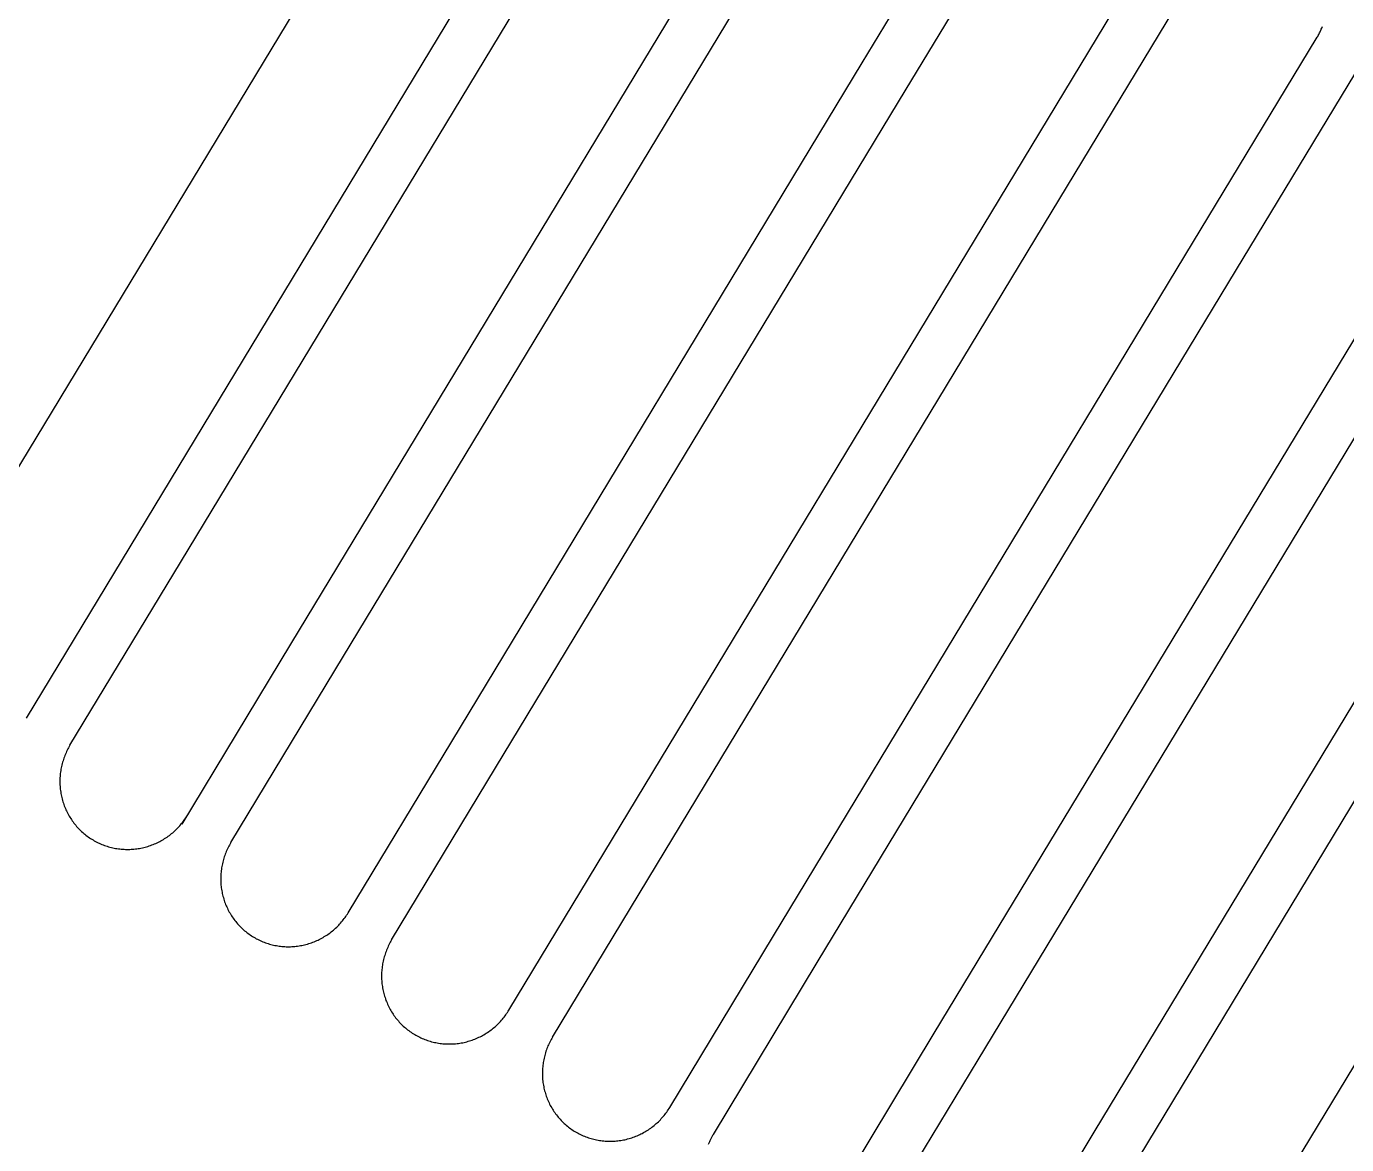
# Model space of a CAD drawing. Header units: metres. Extents: x -81 to 63023, y -186 to 109005.
# Drawn here: x 167.8702 to 168.1791, y -53.5074 to -53.2457 of the extents above; entities that cross this region are included whole.
import ezdxf

# ---------------------------------------------------------------- set-up
doc = ezdxf.new("R2010")
doc.units = ezdxf.units.M
doc.linetypes.add('TRATTEGGIATA2', pattern=[0.375, 0.25, -0.125])
doc.layers.add('LIN010CO', color=2, linetype='Continuous')
doc.layers.add('LIN025CO', color=7, linetype='Continuous')
pattern_1 = [(49.99999999999999, (140.0309396306686, 0), (1.82184668996004, -0.1593908553890309), [0.1905, -2.0955]), (355, (140.0309396306686, 0), (-0.3524342142496934, 1.910568452390351), [0.1524, -1.6764058417]), (100.4514447, (140.1827597006686, -0.013282535), (1.469412470903533, 1.751177519121951), [0.161900088, -1.780902446]), (46.18420000000002, (140.0309396306686, 0.508), (2.710790408921299, -0.4204232793272715), [0.2857499999999999, -3.143249999999999]), (96.63555760999996, (140.2568386306686, 0.472965), (2.37404134051503, 2.474261245977215), [0.2428502314, -2.6713560816]), (351.1841511700001, (140.0309396306686, 0.508), (2.37404134064977, 2.474261245855327), [0.2285996707, -2.5145973192]), (21, (140.2849396306686, 0.381), (1.516143912691325, -1.022651981870876), [0.1905, -2.0955]), (326.0000000000001, (140.2849396306686, 0.381), (0.6180202834764708, 1.841879661223193), [0.1524, -1.6764]), (71.45144499999999, (140.4112849566686, 0.295779001), (2.134164192787162, 0.8192276888590524), [0.161900088, -1.780899376]), (37.50000000000001, (140.0309396306686, 0), (0.03088603250591817, 0.8455503887315311), [0, -1.65608, 0, -1.7018, 0, -1.68275]), (7.499999999999999, (140.0309396306686, 0), (0.6681966251030574, 1.001805748181195), [0, -0.9702799999999999, 0, -1.61798, 0, -0.6413500000000001]), (327.5, (139.4645196306686, 0), (1.355905951668714, -0.05728743992673443), [0, -0.635, 0, -1.9812, 0, -2.6289]), (317.5, (139.2105196306686, 0), (1.48129181386018, 0.2542649103333303), [0, -0.8255, 0, -1.31572, 0, -1.8669])]

# ---------------------------------------------------------------- blocks, each defined once
blk = doc.blocks.new('scavatore2')
for p, q in [((0.8397607896476984, -0.5182038266211748), (1.024369228165597, -0.5126280109398067)), ((0.8407265529967844, -0.550179067067802), (1.025594290811568, -0.5445954194292426)), ((0.7938570226542652, -0.551594689488411), (0.8407265529967844, -0.550179067067802)), ((0.84108871454373, -0.5621698007453233), (1.026048032101244, -0.556583387311548)), ((0.7940961294807494, -0.5635891400743276), (0.84108871454373, -0.5621698007453233)), ((0.8420544778928161, -0.5941450409591198), (1.027243417687714, -0.588551692198962)), ((0.7928526001051068, -0.5956311086192727), (0.8420544778928161, -0.5941450409591198)), ((0.8424166394397616, -0.6061357748694718), (1.027686067391187, -0.6005399948917329)), ((0.795424054376781, -0.6075551139656454), (0.8424166394397616, -0.6061357748694718)), ((0.8433824074454606, -0.6381111650262028), (1.028851181268692, -0.632509364048019)), ((1.028851181268692, -0.632509364048019), (1.089075241237879, -0.6306903883814812)), ((0.7965128771029413, -0.6395267874468118), (0.8433824074454606, -0.6381111650262028)), ((0.8437445689924061, -0.6501018987037241), (1.029282439500093, -0.6444980108644813)), ((1.029282439500093, -0.6444980108644813), (1.089137334842235, -0.6426901852246374)), ((0.7967519839294255, -0.6515212380327284), (0.8437445689924061, -0.6501018987037241)), ((0.8447103323414922, -0.6820771389175206), (1.030417871661484, -0.676468126475811)), ((1.030417871661484, -0.676468126475811), (1.09040316613391, -0.6746563625056297)), ((0.7978408019989729, -0.6834927615709603), (0.8447103323414922, -0.6820771389175206)), ((0.845072494354099, -0.6940678728278726), (1.030838188715279, -0.6884571039117873)), ((1.030838188715279, -0.6884571039117873), (1.090465260203928, -0.6866561593487859)), ((0.7980799092911184, -0.6954872119240463), (0.845072494354099, -0.6940678728278726)), ((1.031943493988365, -0.7204281294252723), (1.091731091495603, -0.7186223363969475)), ((0.8460382577031851, -0.7260431130416691), (1.031943493988365, -0.7204281294252723)), ((0.7991687273606658, -0.7274587354622781), (0.8460382577031851, -0.7260431130416691)), ((1.03235272411257, -0.7324175916146487), (1.092732663732022, -0.7305939078796655)), ((0.8464004239067435, -0.738033996662125), (1.03235272411257, -0.7324175916146487)), ((0.7994078388437629, -0.7394533359911293), (0.8464004239067435, -0.738033996662125)), ((1.03342820238322, -0.7643895181827247), (1.093819682952017, -0.7625654856674373)), ((0.8473661872558296, -0.7700092368759215), (1.03342820238322, -0.7643895181827247)), ((0.8004966569133103, -0.7714248595293611), (0.8473661872558296, -0.7700092368759215)), ((0.8477283488027751, -0.7819999707862735), (1.033826036378741, -0.7763791745528579)), ((0.8007357637397945, -0.7834193098824471), (0.8477283488027751, -0.7819999707862735)), ((0.8486941121518612, -0.81397521100007), (1.034872287884355, -0.808351983781904)), ((0.8018245818093419, -0.815390833420679), (0.8486941121518612, -0.81397521100007)), ((0.8490562783554196, -0.8259660946205258), (1.035259184893221, -0.820342120481655)), ((0.8500220417045057, -0.8579413348343223), (1.036281304433942, -0.8523156584706157))]:
    blk.add_line(p, q)
for centre, radius, start, end in [((0.7945241071283817, -0.579848475754261), 0.01625437810717354, 115.0901265081026, 119.7863479035411), ((0.7945697247050703, -0.579946709331125), 0.01636268640843835, 110.4220306809353, 115.0889288989097), ((0.7945512188598514, -0.5798965375870466), 0.0163092108213199, 105.6411648508225, 110.4226059383795), ((0.794591888319701, -0.5800366229377687), 0.01645507368567862, 101.005467742898, 105.6460207631367), ((0.794588889926672, -0.5800267006270587), 0.01644476144520237, 96.35942776307532, 101.001813511765), ((0.794594066683203, -0.5800677970983088), 0.01648617853958711, 91.73078550483375, 96.36148768442459), ((0.7943995739333332, -0.5796791375614703), 0.01604395099749852, 134.0816611963654, 138.8401938890426), ((0.794413257855922, -0.579696141416207), 0.01606568567692857, 129.321954493637, 134.0745310063064), ((0.7944699907675385, -0.5797630934976041), 0.01615343014420915, 124.6009102308727, 129.327141966159), ((0.7945036590099335, -0.5798173979856074), 0.01621724839199861, 119.7781923380773, 124.5898723484953), ((0.7943100049160421, -0.5795998645480722), 0.01592498930294977, 148.4312893318099, 153.2251009131502), ((0.7942316504195333, -0.5795505598653108), 0.01583241858439849, 143.6124179901324, 148.4348648669012), ((0.7943581845611334, -0.579644774319604), 0.01599017367500739, 138.8352873803197, 143.6096268790968), ((0.7941745687276125, -0.579532379982993), 0.01577381957411, 158.0511081474795, 162.8911942772435), ((0.7942043575458229, -0.5795477747451514), 0.01580720369719135, 153.2211581258383, 158.0397105947416), ((0.7941101575270295, -0.5795258234720677), 0.01570959084240177, 172.5638990206863, 177.4236860642824), ((0.7941443077288568, -0.5795289168599993), 0.01574385419824164, 167.7198004951974, 172.5688207552325), ((0.7942412341944873, -0.5795540388207883), 0.01584390660390401, 162.8872592093225, 167.7055826090981), ((0.7942122844979167, -0.5795298735611141), 0.01581179643641918, 177.425659741318, 182.2542918099662), ((0.7940819994546473, -0.5795340386684984), 0.01568144840864786, 182.2578097368507, 187.1260727335964), ((0.794202848803252, -0.5795228704810143), 0.01580275017454403, 187.1118968621236, 191.9423615809652), ((0.7942431638948619, -0.5795156741514802), 0.01584368199735578, 191.9376534904809, 196.7030587150876), ((0.7942501450888813, -0.5795090547762811), 0.01585227183420976, 196.7187225332898, 201.53475509979), ((0.7943405020050704, -0.5794756200630218), 0.01594859399874867, 201.5273323731204, 206.3140423722678), ((0.7943815346807241, -0.5794551856815815), 0.0159944331036187, 206.3144990085196, 211.0888385109954), ((0.7943958034738898, -0.5794440081808716), 0.01601242422301501, 211.0967254257638, 215.8639633309468), ((0.7944520250894129, -0.5794061911292374), 0.01608014256306198, 215.8558010167316, 220.6035667431581), ((0.7945239399559796, -0.5793422325514257), 0.01617636835454606, 220.6097843406794, 225.3300598159706), ((0.7945362222380936, -0.5793312503956258), 0.01619281343498016, 225.3264719420034, 230.0403330290289), ((0.7946098321117461, -0.5792426744010299), 0.01630798238006753, 230.0419709164675, 234.7249052771807), ((0.7945905504748225, -0.5792707251384854), 0.01627394684011898, 234.7232915727094, 239.4133276297165), ((0.7946642665192485, -0.5791504874359816), 0.01641496472615799, 239.4053789643981, 244.0578446077037), ((0.7946529393084347, -0.5791685851290822), 0.01639373532837984, 244.0657745658538, 248.7221347225851), ((0.7946829744614661, -0.579093458596617), 0.01647464020885646, 248.719613000829, 253.3551260745664), ((0.794682206120342, -0.5790889954660088), 0.01647869652003519, 253.3621303686868, 257.9944362007756), ((0.7946877344511449, -0.5790674241725355), 0.0165009458487544, 257.9912409496295, 262.6187358649286), ((0.7946852096356452, -0.5790850238408893), 0.01648316765584122, 262.6195795809392, 267.251198115508), ((0.7946861539967358, -0.5790495334658772), 0.01651866244059307, 267.2538293485219, 271.730352177132), ((0.7958976496011019, -0.6239126832224429), 0.01636268640743574, 110.4220306809353, 115.0889288989097), ((0.795879143755883, -0.6238625117111951), 0.01630921082208537, 105.6411648508225, 110.4226059430345), ((0.7959179659374058, -0.6240027279127389), 0.01645470153776806, 100.9991508639955, 105.639703893653), ((0.7959168194793165, -0.6239928244613111), 0.01644476144486281, 96.35942776307532, 101.0018135092191), ((0.7959239049814641, -0.6240346040576696), 0.0164870688478766, 91.73734463623728, 96.36781773072092), ((0.7957393792457879, -0.6236622449941933), 0.01606452414874361, 129.317011595149, 134.0695880836757), ((0.795797920320183, -0.6237292175646871), 0.01615343014420915, 124.6009102308727, 129.327141966159), ((0.7958333697170019, -0.6237833930645138), 0.01621815374718457, 119.7836317687451, 124.5953117940652), ((0.7958520320244133, -0.6238144496455789), 0.01625437810837809, 115.0901265081026, 119.7863479035411), ((0.7955577978864312, -0.6235166627448052), 0.01583097150125641, 143.6086536284747, 148.4311004929319), ((0.7956879097037017, -0.6236107691656798), 0.01599154234535737, 138.839476581867, 143.6138160994148), ((0.7957274988293648, -0.6236451116856188), 0.01604395099749852, 134.0816611963654, 138.8401938890426), ((0.7955024940893054, -0.6234983541071415), 0.01577381957661864, 158.0511081598528, 162.8911942772435), ((0.7955315979197621, -0.6235134387388825), 0.0158064526757249, 153.2210435912324, 158.0398251415796), ((0.7956379298120737, -0.6235658384393901), 0.01592498930294977, 148.4312893318099, 153.2251009131502), ((0.7954722372815013, -0.6234950406942517), 0.01574385419561161, 167.7198004764877, 172.5688207552325), ((0.7955709430389106, -0.6235200338996947), 0.01584561739168382, 162.8890837864792, 167.7074071811981), ((0.7955384342931211, -0.6234959762077779), 0.01581001756584165, 177.425447003847, 182.2540790697001), ((0.795438087079674, -0.6234919473063201), 0.01570959084506442, 172.5638990206863, 177.4236860642824), ((0.7954116896726191, -0.6235000342130661), 0.01568321140636581, 182.2574764798206, 187.1257394805066), ((0.7955307783558965, -0.6234889943152666), 0.01580275017721799, 187.1118968621236, 191.9423615809652), ((0.7955685523338616, -0.6234819660894573), 0.01584116084676128, 191.9389607165698, 196.7045950383226), ((0.7955798548646271, -0.6234750498551875), 0.015853974705793, 196.7167943488666, 201.5328269157767), ((0.7956666364334524, -0.6234417231753469), 0.01594693157848212, 201.529768754512, 206.316478771706), ((0.7957094595767558, -0.62342115980573), 0.0159944331036187, 206.3144990085196, 211.0888385109954), ((0.7957038567401469, -0.6234231251291931), 0.01598862027336276, 211.0931746186222, 215.8675141180954), ((0.7958007329143584, -0.6233539963141084), 0.01610762942639706, 215.8648798808665, 220.6048567114662), ((0.7958594695664942, -0.6233030608855188), 0.01618537409805888, 220.6064238400182, 225.3237212291432), ((0.7958540879189968, -0.6233082732651383), 0.01617788370891143, 225.3242956298191, 230.0425093487068), ((0.795939592178911, -0.6232086678501219), 0.01630914596476478, 230.0369851264558, 234.7199195041958), ((0.795918480027467, -0.6232368492055684), 0.01627394684011898, 234.7232915727094, 239.4133276297165), ((0.7959903492592275, -0.6231165921781212), 0.01641404125210314, 239.410963127279, 244.0634287718173), ((0.7959808642044663, -0.6231345592532307), 0.01639373532837984, 244.0657745658538, 248.7221347225851), ((0.7960108993574977, -0.6230594327207655), 0.01647464020885646, 248.719613000829, 253.3551260745664), ((0.7960020815953612, -0.6230865006800741), 0.01644618065649446, 253.3575485770814, 257.9990179702555), ((0.7960176579654217, -0.6230107953306288), 0.01652347005888337, 258.0007691197389, 262.621849542916), ((0.7960158712230623, -0.6230199213605374), 0.01651419022449214, 262.6239322740806, 267.2468454171429), ((0.7960176607593894, -0.6230432484298944), 0.01649097631811666, 267.2367420273631, 271.7208250252914), ((0.7972477427683771, -0.6679687208961695), 0.01645507368567862, 101.005467742898, 105.6460207631367), ((0.7972447443753481, -0.6679587985854596), 0.01644476144520237, 96.35942776307532, 101.001813511765), ((0.7972499211318791, -0.6679998950567096), 0.01648617853958711, 91.73078550483375, 96.36148768442459), ((0.7971258456818759, -0.6676951916888356), 0.01615343014420915, 124.6009102308727, 129.327141966159), ((0.7971595134586096, -0.6677494959440082), 0.01621724839199861, 119.7781923380773, 124.5898723484953), ((0.7971799615770578, -0.6677805737126619), 0.01625437810717354, 115.0901265081026, 119.7863479035411), ((0.7972255796194077, -0.6678788072895259), 0.01636268640843835, 110.4220306809353, 115.0889288989097), ((0.7972070733085275, -0.6678286355454475), 0.0163092108213199, 105.6411648508225, 110.4226059383795), ((0.7970140394754708, -0.6675768722780049), 0.01599017367500739, 138.8352873803197, 143.6096268790968), ((0.7970554283820093, -0.6676112355198711), 0.01604395099749852, 134.0816611963654, 138.8401938890426), ((0.7970691127702594, -0.6676282393746078), 0.01606568567692857, 129.321954493637, 134.0745310063064), ((0.7968595274724066, -0.6674795625731349), 0.0158064526757249, 153.2210435912324, 158.0398251415796), ((0.7969676475040615, -0.6675318335182965), 0.01592652760443652, 148.4346015668736, 153.2284131567107), ((0.7968857232481241, -0.6674826368689537), 0.01583097150345074, 143.6086536284747, 148.4311004929319), ((0.7968001626431942, -0.6674610148184001), 0.01574385419824164, 167.7198004951974, 172.5688207552325), ((0.7968970891088247, -0.6674861367791891), 0.01584390660390401, 162.8872592093225, 167.7055826090981), ((0.7968304236419499, -0.6674644779413939), 0.01577381957411, 158.0511081474795, 162.8911942772435), ((0.7968681389465928, -0.6674619715195149), 0.01581179643641918, 177.425659741318, 182.2542918099662), ((0.7967660124413669, -0.6674579214304686), 0.01570959084240177, 172.5638990206863, 177.4236860642824), ((0.7967378539033234, -0.6674661366268992), 0.01568144840864786, 182.2578097368507, 187.1260727335964), ((0.7968587032519281, -0.6674549684394151), 0.01580275017454403, 187.1118968621236, 191.9423615809652), ((0.7968982802703977, -0.6674479607027024), 0.01584292083066657, 191.9375389424138, 196.7031732586671), ((0.7969060000032187, -0.667441152734682), 0.01585227183420976, 196.7187225332898, 201.53475509979), ((0.7969963564537466, -0.6674077180214226), 0.01594859399874867, 201.5273323731204, 206.3140423722678), ((0.7970373891294003, -0.6673872836399823), 0.0159944331036187, 206.3144990085196, 211.0888385109954), ((0.7970317862927914, -0.6673892491962761), 0.01598862027104055, 211.0931746186222, 215.8675141180954), ((0.7971286624670029, -0.6673201201483607), 0.01610762942639706, 215.8648798808665, 220.6048567114662), ((0.7971873991191387, -0.6672691849526018), 0.01618537410013654, 220.6064238400182, 225.3237212291432), ((0.7971820174716413, -0.6672743973322213), 0.01617788370891143, 225.3242956298191, 230.0425093487068), ((0.7972656865604222, -0.6671747723594308), 0.01630798237830234, 230.0419709164675, 234.7249052848847), ((0.7972464053891599, -0.6672028230968863), 0.01627394684011898, 234.7232915727094, 239.4133276297165), ((0.7973201214335859, -0.6670825853943825), 0.01641496472755887, 239.4053789576085, 244.0578446077037), ((0.7973087937571108, -0.667100683087483), 0.01639373532837984, 244.0657745658538, 248.7221347225851), ((0.7973369751125574, -0.6670255376957357), 0.01647398519899768, 248.7256449902925, 253.3611580599713), ((0.7973399115726352, -0.6670209623407573), 0.01647920959715885, 253.355931501156, 257.988237312951), ((0.797343588899821, -0.6669995221309364), 0.0165009458487544, 257.9912409496295, 262.6187358649286), ((0.7973392088897526, -0.667017102940008), 0.01648294823295735, 262.6259841388193, 267.2576026865803), ((0.7973439237102866, -0.6669814987108111), 0.01651873751661243, 267.2471757017007, 271.7236985247187), ((0.7984958128072321, -0.7117259574588388), 0.01623051014073891, 119.7854644460718, 124.5934791190829), ((0.7984969387762249, -0.7117254612967372), 0.01623063899194169, 115.086690193604, 119.7897842051239), ((0.7985479417257011, -0.711836026282981), 0.01635239868441219, 110.414637076038, 115.0842843301269), ((0.7985466434620321, -0.7118305165786296), 0.01634678222745519, 105.6466628479106, 110.4171079290396), ((0.7985745491459966, -0.7119301022030413), 0.01645020378964031, 101.0047804623618, 105.6467080360248), ((0.7985721840523183, -0.7119217133149505), 0.01644151784481113, 96.35896958930638, 101.0022716832694), ((0.7985797021538019, -0.7119658880401403), 0.01648625364547525, 91.73723007133125, 96.36793225575448), ((0.7983353924937546, -0.7115361422766), 0.01598081342602233, 138.8378729946298, 143.6154196824305), ((0.7983833532780409, -0.7115772096440196), 0.01604395099942545, 134.0816611963654, 138.8401939166461), ((0.7983952341601253, -0.7115943429525942), 0.01606452414874361, 129.317011595149, 134.0695880836757), ((0.7984537752345204, -0.711661315523088), 0.01615343014261929, 124.6009102232974, 129.3271419370663), ((0.7981949881650507, -0.7114489499945194), 0.01581471784413611, 153.2223035316682, 158.0385651878245), ((0.7982632764615119, -0.7114809057675302), 0.01589008002657708, 148.4260204336146, 153.2303698016881), ((0.7982449163682759, -0.711469832342118), 0.01586863992596462, 143.6143806827514, 148.4253734518402), ((0.7982267974875867, -0.7114521318580955), 0.01584561739168382, 162.8890837864792, 167.7074071811981), ((0.7981583485379815, -0.7114304520655423), 0.01577381957661864, 158.0511081598528, 162.8911942772435), ((0.7980939419940114, -0.7114240452647209), 0.01570959084506442, 172.5638990206863, 177.4236860642824), ((0.7981280921958387, -0.7114271386526525), 0.01574385419561161, 167.7198004764877, 172.5688207552325), ((0.7981942892074585, -0.7114280741661787), 0.01581001756314422, 177.425447003847, 182.2540790697001), ((0.7980657792650163, -0.7114321105182171), 0.01568144840864786, 182.2578097368507, 187.1260727335964), ((0.7981847114861012, -0.7114215840119869), 0.01580076841434472, 187.1104491196119, 191.9420592439255), ((0.7982273595407605, -0.711413310142234), 0.01584420561471363, 191.9394188882543, 196.7041368640044), ((0.7982453354634345, -0.7114031694363803), 0.01586433851720844, 196.7205551948924, 201.532922453153), ((0.7983082472346723, -0.7113808044232428), 0.01593106829563443, 201.5246979231407, 206.316676830338), ((0.7983634937554598, -0.7113550370559096), 0.0159920124301922, 206.3116763113217, 211.0860158100416), ((0.7983722691424191, -0.7113460944965482), 0.01600414521521042, 211.0972123225332, 215.8676574084122), ((1.0912761464715, -0.7034405951853842), 0.01518855635266203, 271.7164454642485, 275.2767479619861), ((1.0912761464715, -0.7034405951853842), 0.01518855635266203, 271.7164454642485, 275.2767479619861), ((1.0912761464715, -0.7034405951853842), 0.01518855635266203, 271.7164454642485, 275.2767479619861), ((1.091270178556442, -0.7034045215696096), 0.01522502622223144, 275.2866265778791, 278.8345561538372), ((1.091270178556442, -0.7034045215696096), 0.01522502622223144, 275.2866265778791, 278.8345561538372), ((1.091270178556442, -0.7034045215696096), 0.01522502622223144, 275.2866265778791, 278.8345561538372), ((1.091283184476197, -0.703475022688508), 0.0151533641240688, 278.8269035684147, 282.3876643142348), ((1.091283184476197, -0.703475022688508), 0.0151533641240688, 278.8269035684147, 282.3876643142348), ((1.091283184476197, -0.703475022688508), 0.0151533641240688, 278.8269035684147, 282.3876643142348), ((0.798448009416461, -0.7112946487031877), 0.01609566635598281, 215.8580918627062, 220.6012759113521), ((0.7985151745378971, -0.7112351635005325), 0.01618537409805888, 220.6064238400182, 225.3237212291432), ((0.7985023921355605, -0.7112485039979219), 0.01616690050075524, 225.3226920773233, 230.0441129999094), ((0.7985944361425936, -0.7111394866369665), 0.01630957719178939, 230.0421999482615, 234.7246761208261), ((0.7985690161585808, -0.7111749742180109), 0.01626592520915436, 234.7255858250465, 239.418370911157), ((0.7986484966240823, -0.7110442665871233), 0.01641888941194648, 239.411650377953, 244.0627414976794), ((0.7986441534012556, -0.7110494850203395), 0.0164122969307205, 244.0684090877761, 248.7195001887095), ((0.7986659384332597, -0.7110009510070086), 0.01646542826727259, 248.7101569370651, 253.3479608932516), ((0.7986616059206426, -0.711003641365096), 0.0164616096781499, 253.3597249662561, 257.9968416434749), ((0.7986733107827604, -0.7109523583203554), 0.01651420576905942, 257.9941218060782, 262.618409473733), ((0.7986684823408723, -0.7109694853425026), 0.01649660048872393, 262.627398045341, 267.2546638833247), ((0.7986715794540942, -0.7109607653692365), 0.01650545890206479, 267.2453745870844, 271.7260211474958), ((0.7999005992896855, -0.7558908965438604), 0.01644476144520237, 96.35942776307532, 101.001813511765), ((0.7999057760462165, -0.7559319930151105), 0.01648617853958711, 91.73078550483375, 96.36148768442459)]:
    blk.add_arc(centre, radius, start, end)

msp = doc.modelspace()

# ---------------------------------------------------------------- hatches: boundary and pattern name
at = {"layer": 'LIN010CO', "linetype": 'Continuous', "lineweight": 0}
h = msp.add_hatch(dxfattribs=at)
h.set_pattern_fill('AR-CONC', color=256, scale=0.01, style=0)
h.set_pattern_definition(pattern_1)
edge = h.paths.add_edge_path()
edge.add_line((165.5848318440192, -59.06488657941457), (165.3148867545883, -58.90903370936425))
edge.add_line((165.3148867545883, -58.90903370936425), (165.1559148314312, -58.70246584556801))
edge.add_line((165.1559148314312, -58.70246584556801), (164.9810457159583, -58.57534721310165))
edge.add_line((164.9810457159583, -58.57534721310165), (164.7902797646728, -58.35288931949086))
edge.add_line((164.7902797646728, -58.35288931949086), (164.7425881877257, -58.19399108626681))
edge.add_line((164.7425881877257, -58.19399108626681), (164.4405418902303, -57.86030436056848))
edge.add_line((164.4405418902303, -57.86030436056848), (164.2815699670731, -57.76496532885977))
edge.add_line((164.2815699670731, -57.76496532885977), (163.6717577250476, -57.107881381298))
edge.add_line((163.6717577250476, -57.107881381298), (163.4231812775576, -56.65343025182534))
edge.add_line((163.4231812775576, -56.65343025182534), (163.1532984098541, -56.17070491585071))
edge.add_line((163.1532984098541, -56.17070491585071), (163.0751744276429, -55.81575974357395))
edge.add_line((163.0751744276429, -55.81575974357395), (162.8550069818659, -55.48921029978806))
edge.add_line((162.8550069818659, -55.48921029978806), (162.6487118621425, -55.06887461492647))
edge.add_line((162.6487118621425, -55.06887461492647), (162.4711882791344, -54.6928984208518))
edge.add_line((162.4711882791344, -54.6928984208518), (162.2793985920143, -54.25959963032892))
edge.add_line((162.2793985920143, -54.25959963032892), (162.0797370362116, -53.77526304682277))
edge.add_line((162.0797370362116, -53.77526304682277), (161.916386931718, -53.31383440479783))
edge.add_line((161.916386931718, -53.31383440479783), (161.8579701601778, -53.08574616956656))
edge.add_line((161.8579701601778, -53.08574616956656), (153.3707363473268, -67.78606634909146))
edge.add_arc((147.5485576292662, -64.42462989893771), 6.722872900290511, 310.3075709953791, 329.99999999991644, ccw=False)
edge.add_line((151.8975205903514, -69.5513775225846), (152.5198968323597, -70.28506183957728))
edge.add_line((152.5198968323597, -70.28506183957728), (153.7609024232871, -71.03585008932687))
edge.add_line((153.7609024232871, -71.03585008932687), (155.3774752611376, -72.34156855510784))
edge.add_line((155.3774752611376, -72.34156855510784), (156.4551906052058, -72.78224850002562))
edge.add_line((156.4551906052058, -72.78224850002562), (157.4951261198904, -73.07666791179872))
edge.add_line((157.4951261198904, -73.07666791179872), (165.5848318440192, -59.06488657941457))
edge = h.paths.add_edge_path()
edge.add_line((185.102931617008, -45.3884607269904), (185.102931617008, -32.56103458651168))
edge.add_line((185.102931617008, -32.56103458651168), (138.22077586684, -32.56103458651168))
edge.add_line((138.22077586684, -32.56103458651168), (138.22077586684, -71.04869022295458))
edge.add_line((138.22077586684, -71.04869022295458), (147.6773318661237, -70.86334172534086))
edge.add_line((147.6773318661237, -70.86334172534086), (147.6829882041731, -71.14615862788602))
edge.add_arc((147.548557629588, -64.42462989894072), 6.72287290028752, 271.1457628382281, 330.0000000000121)
edge.add_line((153.3707363476517, -67.78606634908326), (168.2860745878954, -41.95194270499312))
edge.add_line((168.2860745878954, -41.95194270499312), (181.607187912605, -41.95194270496401))
edge.add_line((181.607187912605, -41.95194270496401), (181.607187912605, -45.58212492824211))
edge.add_line((181.607187912605, -45.58212492824211), (185.102931617008, -45.3884607269904))
edge = h.paths.add_edge_path()
edge.add_line((185.102931617008, -36.22578803479087), (185.102931617008, -32.56103458651168))
edge.add_line((185.102931617008, -32.56103458651168), (141.8496911768193, -32.56103458651168))
edge.add_line((141.8496911768193, -32.56103458651168), (138.22077586684, -34.27278709121778))
edge.add_line((138.22077586684, -34.27278709121778), (138.22077586684, -65.32143577860545))
edge.add_line((138.22077586684, -65.32143577860545), (148.2580229586986, -65.12470573557627))
edge.add_arc((147.5485576295894, -64.42462989894652), 0.9967182301136437, 315.3816634424818, 329.9999999996203)
edge.add_line((148.4117409372795, -64.92298901400906), (164.980077647657, -36.22578803483017))
edge.add_line((164.980077647657, -36.22578803483017), (185.102931617008, -36.22578803479087))
h = msp.add_hatch(dxfattribs=at)
h.set_pattern_fill('AR-CONC', color=256, scale=0.01, style=0)
h.set_pattern_definition(pattern_1)
edge = h.paths.add_edge_path()
edge.add_line((185.102931617008, -58.12047434062573), (185.102931617008, -52.38555229777936))
edge.add_line((185.102931617008, -52.38555229777936), (169.8783097920742, -53.22836463224572))
edge.add_line((169.8783097920742, -53.22836463224572), (158.1879464429169, -73.4766679118006))
edge.add_line((158.1879464429169, -73.4766679118006), (158.1879464429169, -77.5828592366565))
edge.add_line((158.1879464429169, -77.5828592366565), (151.5056245645776, -77.5828592366565))
edge.add_line((151.5056245645776, -77.5828592366565), (151.5056245645776, -78.16188274696148))
edge.add_line((151.5056245645776, -78.16188274696148), (147.823302686231, -78.16188274696148))
edge.add_line((147.823302686231, -78.16188274696148), (138.22077586684, -78.36667168702714))
edge.add_line((138.22077586684, -78.36667168702714), (138.22077586684, -84.077346716967))
edge.add_line((138.22077586684, -84.077346716967), (147.8794136140079, -83.88803741712442))
edge.add_line((147.8794136140079, -83.88803741712442), (157.2317792347478, -83.88803741712442))
edge.add_line((157.2317792347478, -83.88803741712442), (157.2317792347478, -83.30901390681944))
edge.add_line((157.2317792347478, -83.30901390681944), (161.2317792347478, -83.30901390681944))
edge.add_line((161.2317792347478, -83.30901390681944), (161.2317792347478, -81.35261824787855))
edge.add_line((161.2317792347478, -81.35261824787855), (163.9141011130871, -81.35261824787855))
edge.add_line((163.9141011130871, -81.35261824787855), (163.9141011130871, -75.01098643142583))
edge.add_line((163.9141011130871, -75.01098643142583), (168.8587527841612, -66.4465985114334))
edge.add_arc((183.038924391299, -74.63352598127628), 16.37385257672567, 92.93915336574281, 149.9999952261637, ccw=False)
edge.add_line((182.1993484162542, -58.28121237168349), (185.102931617008, -58.12047434062573))

# ---------------------------------------------------------------- linework, layer by layer
at = {"layer": 'LIN025CO', "linetype": 'TRATTEGGIATA2', "lineweight": 0, "ltscale": 3}
msp.add_arc((183.0389190360022, -74.63352076317503), 22.10000000001268, 92.9737310823618, 150.00122256759, dxfattribs=at)

# ---------------------------------------------------------------- block references
at = {"rotation": 57.09876878106079}
msp.add_blockref('scavatore2', (166.9758793578812, -53.77455980418122), dxfattribs=at)

doc.saveas('drawing.dxf')
